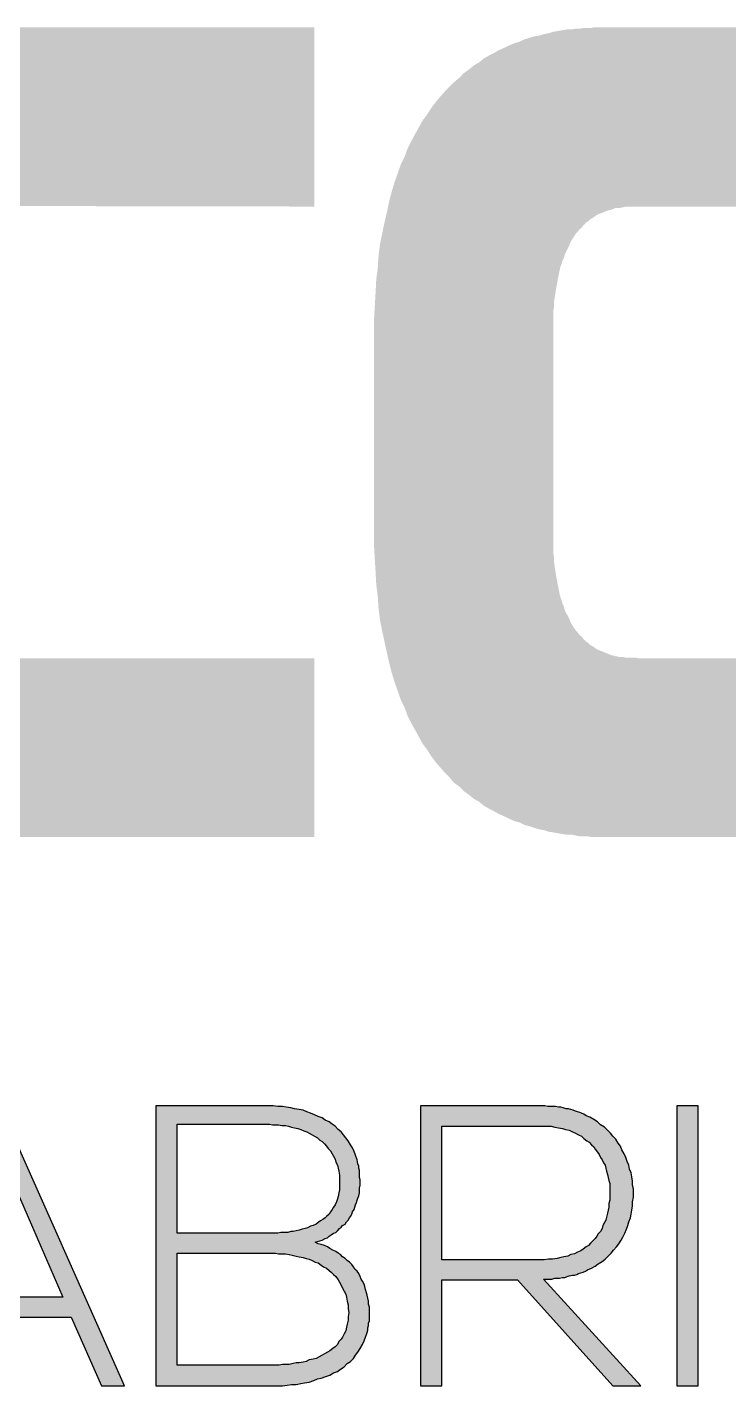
# Model space of a CAD drawing. Header units: centimetres. Extents: x 1658 to 6058, y 7825 to 9310.
# Drawn here: x 3052 to 3083.4, y 8016.6 to 8077.3 of the extents above; entities that cross this region are included whole.
import ezdxf
from ezdxf.enums import TextEntityAlignment as Align

# ---------------------------------------------------------------- set-up
doc = ezdxf.new("R2010")
doc.units = ezdxf.units.CM
doc.header["$LTSCALE"] = 50
doc.header["$MEASUREMENT"] = 0
doc.layers.add('FORMATO-PRECON', color=2, linetype='Continuous')
doc.styles.add('PRECON-ROMANS', font='romans.shx')

# ---------------------------------------------------------------- blocks, each defined once
blk = doc.blocks.new('CARIMBO')
at = {"linetype": 'Continuous', "true_color": 0x9c0000}
for points in [[(-1286.99, 388.66), (-1286.99, 404.68), (-1327.76, 404.68), (-1328.99, 404.68), (-1330.22, 404.61), (-1331.44, 404.55), (-1332.53, 404.48), (-1333.69, 404.41), (-1334.72, 404.27), (-1335.81, 404.14), (-1336.76, 403.93), (-1337.72, 403.8), (-1338.67, 403.59), (-1339.56, 403.32), (-1340.44, 403.11), (-1341.26, 402.84), (-1342.08, 402.57), (-1342.83, 402.3), (-1343.58, 402.02), (-1344.26, 401.68), (-1344.94, 401.34), (-1345.63, 401), (-1346.24, 400.66), (-1346.85, 400.32), (-1347.4, 399.91), (-1347.94, 399.57), (-1348.49, 399.16), (-1348.97, 398.75), (-1349.44, 398.34), (-1349.85, 397.93), (-1350.26, 397.52), (-1350.67, 397.11), (-1351.01, 396.64), (-1351.42, 396.23), (-1351.69, 395.75), (-1352.03, 395.34), (-1352.31, 394.86), (-1352.58, 394.39), (-1352.85, 393.98), (-1353.06, 393.5), (-1353.33, 393.09), (-1353.53, 392.61), (-1353.67, 392.14), (-1353.88, 391.73), (-1354.01, 391.25), (-1354.15, 390.84), (-1354.28, 390.36), (-1354.42, 389.95), (-1354.56, 389.48), (-1354.62, 389.07), (-1354.69, 388.66), (-1354.83, 388.25), (-1354.83, 387.84), (-1354.9, 387.43), (-1354.97, 387.09), (-1355.03, 386.68), (-1355.03, 386.34), (-1355.1, 386), (-1355.1, 385.66), (-1355.1, 385.32), (-1355.1, 384.98), (-1355.1, 384.7), (-1355.17, 384.36), (-1355.17, 384.09), (-1355.17, 383.89), (-1355.17, 383.61), (-1355.17, 383.41), (-1355.17, 370.05), (-1339.15, 370.05), (-1339.15, 380.82), (-1339.15, 381.02), (-1339.15, 381.3), (-1339.15, 381.57), (-1339.15, 381.91), (-1339.08, 382.18), (-1339.08, 382.45), (-1339.01, 382.8), (-1338.94, 383.14), (-1338.87, 383.48), (-1338.81, 383.75), (-1338.67, 384.09), (-1338.53, 384.43), (-1338.33, 384.77), (-1338.12, 385.11), (-1337.92, 385.39), (-1337.78, 385.59), (-1337.65, 385.73), (-1337.51, 385.86), (-1337.38, 386), (-1337.24, 386.2), (-1337.1, 386.34), (-1336.9, 386.48), (-1336.69, 386.61), (-1336.49, 386.75), (-1336.28, 386.89), (-1336.08, 387.02), (-1335.88, 387.16), (-1335.6, 387.3), (-1335.4, 387.36), (-1335.13, 387.5), (-1334.85, 387.64), (-1334.58, 387.7), (-1334.31, 387.84), (-1333.97, 387.91), (-1333.63, 388.05), (-1333.35, 388.11), (-1333.01, 388.18), (-1332.6, 388.25), (-1332.26, 388.39), (-1331.85, 388.39), (-1331.44, 388.45), (-1331.03, 388.52), (-1330.63, 388.59), (-1330.15, 388.59), (-1329.74, 388.66), (-1329.26, 388.66), (-1328.78, 388.73), (-1328.24, 388.73), (-1327.76, 388.73)], [(-1281.67, 377.27), (-1281.67, 378.5), (-1281.6, 379.73), (-1281.53, 380.95), (-1281.47, 382.11), (-1281.33, 383.2), (-1281.26, 384.3), (-1281.13, 385.32), (-1280.92, 386.34), (-1280.72, 387.3), (-1280.51, 388.18), (-1280.31, 389.14), (-1280.1, 389.95), (-1279.83, 390.84), (-1279.56, 391.59), (-1279.28, 392.41), (-1278.94, 393.09), (-1278.67, 393.84), (-1278.33, 394.52), (-1277.99, 395.14), (-1277.65, 395.75), (-1277.31, 396.36), (-1276.9, 396.91), (-1276.56, 397.45), (-1276.15, 398), (-1275.74, 398.48), (-1275.33, 398.95), (-1274.92, 399.36), (-1274.51, 399.77), (-1274.03, 400.18), (-1273.63, 400.59), (-1273.15, 400.93), (-1272.74, 401.27), (-1272.26, 401.55), (-1271.85, 401.89), (-1271.37, 402.16), (-1270.97, 402.36), (-1270.49, 402.64), (-1270.01, 402.84), (-1269.6, 403.05), (-1269.13, 403.25), (-1268.65, 403.39), (-1268.24, 403.59), (-1267.76, 403.73), (-1267.35, 403.86), (-1266.88, 403.93), (-1266.47, 404.07), (-1266.06, 404.14), (-1265.65, 404.27), (-1265.24, 404.34), (-1264.83, 404.41), (-1264.42, 404.48), (-1264.01, 404.48), (-1263.67, 404.55), (-1263.33, 404.55), (-1262.92, 404.61), (-1262.58, 404.61), (-1262.24, 404.61), (-1261.97, 404.68), (-1261.63, 404.68), (-1261.35, 404.68), (-1261.08, 404.68), (-1260.81, 404.68), (-1260.6, 404.68), (-1260.33, 404.68), (-1242.81, 404.68), (-1242.81, 388.66), (-1257.74, 388.66), (-1258.01, 388.66), (-1258.28, 388.66), (-1258.56, 388.66), (-1258.83, 388.66), (-1259.17, 388.66), (-1259.44, 388.59), (-1259.78, 388.52), (-1260.12, 388.52), (-1260.4, 388.39), (-1260.74, 388.32), (-1261.08, 388.18), (-1261.42, 388.05), (-1261.76, 387.91), (-1262.03, 387.7), (-1262.38, 387.5), (-1262.51, 387.36), (-1262.72, 387.23), (-1262.85, 387.09), (-1262.99, 386.95), (-1263.13, 386.75), (-1263.33, 386.61), (-1263.47, 386.41), (-1263.6, 386.27), (-1263.74, 386.07), (-1263.88, 385.86), (-1264.01, 385.66), (-1264.15, 385.39), (-1264.22, 385.18), (-1264.35, 384.91), (-1264.49, 384.64), (-1264.62, 384.36), (-1264.69, 384.09), (-1264.83, 383.82), (-1264.9, 383.55), (-1265.03, 383.2), (-1265.1, 382.86), (-1265.17, 382.52), (-1265.24, 382.18), (-1265.31, 381.77), (-1265.38, 381.43), (-1265.44, 381.02), (-1265.51, 380.61), (-1265.58, 380.14), (-1265.58, 379.73), (-1265.65, 379.25), (-1265.65, 378.77), (-1265.65, 378.3), (-1265.65, 377.82), (-1265.65, 377.27), (-1265.65, 359.75), (-1265.65, 359.2), (-1265.65, 358.73), (-1265.65, 358.25), (-1265.65, 357.77), (-1265.58, 357.3), (-1265.58, 356.89), (-1265.51, 356.41), (-1265.44, 356), (-1265.38, 355.59), (-1265.31, 355.25), (-1265.24, 354.84), (-1265.17, 354.5), (-1265.1, 354.16), (-1265.03, 353.82), (-1264.9, 353.48), (-1264.83, 353.2), (-1264.69, 352.93), (-1264.62, 352.59), (-1264.49, 352.32), (-1264.35, 352.11), (-1264.22, 351.84), (-1264.15, 351.64), (-1264.01, 351.36), (-1263.88, 351.16), (-1263.74, 350.95), (-1263.6, 350.75), (-1263.47, 350.61), (-1263.33, 350.41), (-1263.13, 350.27), (-1262.99, 350.07), (-1262.85, 349.93), (-1262.72, 349.8), (-1262.51, 349.66), (-1262.38, 349.52), (-1262.03, 349.32), (-1261.76, 349.11), (-1261.42, 348.98), (-1261.08, 348.84), (-1260.74, 348.7), (-1260.4, 348.57), (-1260.12, 348.5), (-1259.78, 348.43), (-1259.44, 348.43), (-1259.17, 348.36), (-1258.83, 348.36), (-1258.56, 348.36), (-1258.28, 348.36), (-1258.01, 348.3), (-1257.74, 348.3), (-1242.81, 348.3), (-1242.81, 332.34), (-1260.33, 332.34), (-1260.6, 332.34), (-1260.81, 332.34), (-1261.08, 332.34), (-1261.35, 332.34), (-1261.63, 332.34), (-1261.97, 332.34), (-1262.24, 332.34), (-1262.58, 332.41), (-1262.92, 332.41), (-1263.33, 332.41), (-1263.67, 332.48), (-1264.01, 332.55), (-1264.42, 332.55), (-1264.83, 332.61), (-1265.24, 332.68), (-1265.65, 332.75), (-1266.06, 332.82), (-1266.47, 332.95), (-1266.88, 333.02), (-1267.35, 333.16), (-1267.76, 333.3), (-1268.24, 333.43), (-1268.65, 333.64), (-1269.13, 333.77), (-1269.6, 333.98), (-1270.01, 334.18), (-1270.49, 334.39), (-1270.97, 334.66), (-1271.37, 334.86), (-1271.85, 335.14), (-1272.26, 335.48), (-1272.74, 335.75), (-1273.15, 336.09), (-1273.63, 336.43), (-1274.03, 336.84), (-1274.51, 337.18), (-1274.92, 337.66), (-1275.33, 338.07), (-1275.74, 338.55), (-1276.15, 339.02), (-1276.56, 339.57), (-1276.9, 340.11), (-1277.31, 340.66), (-1277.65, 341.27), (-1277.99, 341.89), (-1278.33, 342.5), (-1278.67, 343.18), (-1278.94, 343.93), (-1279.28, 344.61), (-1279.56, 345.43), (-1279.83, 346.18), (-1280.1, 347.07), (-1280.31, 347.89), (-1280.51, 348.77), (-1280.72, 349.73), (-1280.92, 350.68), (-1281.13, 351.7), (-1281.26, 352.73), (-1281.33, 353.82), (-1281.47, 354.91), (-1281.53, 356.07), (-1281.6, 357.23), (-1281.67, 358.45), (-1281.67, 359.75)], [(-1286.99, 348.3), (-1286.99, 332.34), (-1327.76, 332.34), (-1328.99, 332.34), (-1330.22, 332.41), (-1331.44, 332.41), (-1332.53, 332.55), (-1333.69, 332.61), (-1334.72, 332.75), (-1335.81, 332.89), (-1336.76, 333.09), (-1337.72, 333.23), (-1338.67, 333.43), (-1339.56, 333.64), (-1340.44, 333.91), (-1341.26, 334.18), (-1342.08, 334.45), (-1342.83, 334.73), (-1343.58, 335), (-1344.26, 335.34), (-1344.94, 335.68), (-1345.63, 336.02), (-1346.24, 336.36), (-1346.85, 336.7), (-1347.4, 337.05), (-1347.94, 337.45), (-1348.49, 337.86), (-1348.97, 338.27), (-1349.44, 338.68), (-1349.85, 339.09), (-1350.26, 339.5), (-1350.67, 339.91), (-1351.01, 340.39), (-1351.42, 340.8), (-1351.69, 341.27), (-1352.03, 341.68), (-1352.31, 342.16), (-1352.58, 342.57), (-1352.85, 343.05), (-1353.06, 343.52), (-1353.33, 343.93), (-1353.53, 344.41), (-1353.67, 344.89), (-1353.88, 345.3), (-1354.01, 345.77), (-1354.15, 346.18), (-1354.28, 346.66), (-1354.42, 347.07), (-1354.56, 347.48), (-1354.62, 347.95), (-1354.69, 348.36), (-1354.83, 348.77), (-1354.83, 349.18), (-1354.9, 349.59), (-1354.97, 349.93), (-1355.03, 350.34), (-1355.03, 350.68), (-1355.1, 351.02), (-1355.1, 351.36), (-1355.1, 351.7), (-1355.1, 352.05), (-1355.1, 352.32), (-1355.17, 352.66), (-1355.17, 352.93), (-1355.17, 353.14), (-1355.17, 353.41), (-1355.17, 353.61), (-1355.17, 366.98), (-1339.15, 366.98), (-1339.15, 356.2), (-1339.15, 356), (-1339.15, 355.73), (-1339.15, 355.45), (-1339.15, 355.11), (-1339.08, 354.84), (-1339.08, 354.5), (-1339.01, 354.23), (-1338.94, 353.89), (-1338.87, 353.55), (-1338.81, 353.2), (-1338.67, 352.93), (-1338.53, 352.59), (-1338.33, 352.25), (-1338.12, 351.91), (-1337.92, 351.64), (-1337.78, 351.43), (-1337.65, 351.3), (-1337.51, 351.16), (-1337.38, 350.95), (-1337.24, 350.82), (-1337.1, 350.68), (-1336.9, 350.55), (-1336.69, 350.41), (-1336.49, 350.27), (-1336.28, 350.14), (-1336.08, 350), (-1335.88, 349.86), (-1335.6, 349.73), (-1335.4, 349.59), (-1335.13, 349.52), (-1334.85, 349.39), (-1334.58, 349.25), (-1334.31, 349.18), (-1333.97, 349.05), (-1333.63, 348.98), (-1333.35, 348.91), (-1333.01, 348.84), (-1332.6, 348.7), (-1332.26, 348.64), (-1331.85, 348.57), (-1331.44, 348.57), (-1331.03, 348.5), (-1330.63, 348.43), (-1330.15, 348.43), (-1329.74, 348.36), (-1329.26, 348.36), (-1328.78, 348.3), (-1328.24, 348.3), (-1327.76, 348.3)]]:
    blk.add_hatch(color=14, dxfattribs=at).paths.add_polyline_path(points)
at = {"linetype": 'Continuous', "true_color": 0x575854}
h = blk.add_hatch(color=251, dxfattribs=at)
h.paths.add_polyline_path([(-1315.08, 308.34), (-1317.13, 308.34), (-1328.24, 283.32), (-1326.19, 283.32), (-1323.53, 289.45), (-1308.74, 289.45), (-1306.01, 283.32), (-1303.97, 283.32)])
h.paths.add_polyline_path([(-1322.78, 291.23), (-1316.1, 306.43), (-1309.49, 291.23)], flags=16)
h = blk.add_hatch(color=251, dxfattribs=at)
h.paths.add_polyline_path([(-1286.92, 296.14), (-1286.72, 296.2), (-1286.31, 296.34), (-1286.03, 296.48), (-1285.83, 296.55), (-1285.69, 296.68), (-1285.49, 296.82), (-1285.28, 296.95), (-1285.08, 297.02), (-1284.94, 297.16), (-1284.74, 297.36), (-1284.6, 297.5), (-1284.47, 297.64), (-1284.26, 297.77), (-1284.13, 297.98), (-1283.99, 298.11), (-1283.85, 298.32), (-1283.78, 298.45), (-1283.65, 298.66), (-1283.58, 298.86), (-1283.44, 299.07), (-1283.38, 299.27), (-1283.31, 299.48), (-1283.24, 299.68), (-1283.17, 299.89), (-1283.03, 300.3), (-1282.97, 300.57), (-1282.97, 300.77), (-1282.97, 300.98), (-1282.9, 301.25), (-1282.9, 301.45), (-1282.9, 301.73), (-1282.97, 301.93), (-1282.97, 302.14), (-1282.97, 302.55), (-1283.03, 302.75), (-1283.03, 302.95), (-1283.1, 303.16), (-1283.17, 303.5), (-1283.31, 303.91), (-1283.44, 304.25), (-1283.58, 304.59), (-1283.78, 304.86), (-1283.99, 305.2), (-1284.19, 305.48), (-1284.4, 305.75), (-1284.6, 306.02), (-1284.88, 306.23), (-1285.15, 306.5), (-1285.42, 306.7), (-1285.69, 306.91), (-1286.03, 307.05), (-1286.31, 307.25), (-1286.65, 307.39), (-1286.99, 307.52), (-1287.33, 307.66), (-1287.67, 307.8), (-1288.01, 307.93), (-1288.35, 308), (-1288.76, 308.07), (-1289.1, 308.14), (-1289.51, 308.2), (-1289.85, 308.27), (-1290.26, 308.27), (-1290.67, 308.34), (-1291.01, 308.34), (-1291.35, 308.34), (-1291.69, 308.34), (-1292.03, 308.34), (-1292.38, 308.34), (-1292.72, 308.34), (-1292.99, 308.34), (-1293.33, 308.34), (-1293.67, 308.34), (-1293.94, 308.34), (-1294.28, 308.34), (-1294.56, 308.34), (-1294.9, 308.34), (-1295.17, 308.34), (-1295.51, 308.34), (-1295.78, 308.34), (-1296.13, 308.34), (-1296.4, 308.34), (-1296.74, 308.34), (-1297.01, 308.34), (-1297.35, 308.34), (-1297.63, 308.34), (-1297.97, 308.34), (-1298.31, 308.34), (-1298.58, 308.34), (-1298.92, 308.34), (-1299.19, 308.34), (-1299.53, 308.34), (-1299.88, 308.34), (-1300.22, 308.34), (-1300.49, 308.34), (-1300.83, 308.34), (-1301.17, 308.34), (-1301.17, 283.32), (-1300.83, 283.32), (-1300.49, 283.32), (-1300.15, 283.32), (-1299.88, 283.32), (-1299.53, 283.32), (-1299.19, 283.32), (-1298.92, 283.32), (-1298.58, 283.32), (-1298.24, 283.32), (-1297.97, 283.32), (-1297.63, 283.32), (-1297.35, 283.32), (-1297.01, 283.32), (-1296.74, 283.32), (-1296.4, 283.32), (-1296.13, 283.32), (-1295.78, 283.32), (-1295.51, 283.32), (-1295.17, 283.32), (-1294.9, 283.32), (-1294.56, 283.32), (-1294.28, 283.32), (-1293.94, 283.32), (-1293.67, 283.32), (-1293.33, 283.32), (-1292.99, 283.32), (-1292.72, 283.32), (-1292.38, 283.32), (-1292.03, 283.32), (-1291.69, 283.32), (-1291.35, 283.32), (-1291.01, 283.32), (-1290.67, 283.32), (-1290.26, 283.32), (-1289.85, 283.32), (-1289.44, 283.39), (-1289.03, 283.45), (-1288.63, 283.45), (-1288.22, 283.52), (-1287.88, 283.59), (-1287.47, 283.66), (-1287.06, 283.8), (-1286.72, 283.93), (-1286.38, 284), (-1285.97, 284.14), (-1285.63, 284.27), (-1285.28, 284.48), (-1284.94, 284.61), (-1284.67, 284.82), (-1284.33, 285.02), (-1284.06, 285.3), (-1283.78, 285.5), (-1283.51, 285.77), (-1283.31, 286.05), (-1283.1, 286.32), (-1282.9, 286.66), (-1282.69, 287), (-1282.56, 287.34), (-1282.42, 287.68), (-1282.35, 287.89), (-1282.22, 288.3), (-1282.22, 288.5), (-1282.15, 288.7), (-1282.15, 288.91), (-1282.08, 289.11), (-1282.08, 289.39), (-1282.08, 289.59), (-1282.08, 289.86), (-1282.08, 290.34), (-1282.15, 290.61), (-1282.15, 290.89), (-1282.22, 291.16), (-1282.28, 291.43), (-1282.35, 291.64), (-1282.42, 291.91), (-1282.49, 292.18), (-1282.56, 292.39), (-1282.69, 292.66), (-1282.83, 292.86), (-1282.9, 293.07), (-1283.03, 293.34), (-1283.17, 293.55), (-1283.38, 293.75), (-1283.51, 293.95), (-1283.65, 294.16), (-1283.85, 294.36), (-1284.06, 294.5), (-1284.26, 294.7), (-1284.47, 294.84), (-1284.67, 295.05), (-1284.88, 295.18), (-1285.08, 295.32), (-1285.35, 295.45), (-1285.63, 295.59), (-1285.83, 295.73), (-1286.1, 295.86), (-1286.38, 295.93), (-1286.65, 296)])
h.paths.add_polyline_path([(-1295.58, 295.18), (-1295.31, 295.18), (-1295.03, 295.18), (-1294.76, 295.18), (-1294.49, 295.18), (-1294.28, 295.18), (-1294.01, 295.18), (-1293.74, 295.18), (-1293.47, 295.18), (-1293.19, 295.18), (-1292.92, 295.18), (-1292.72, 295.18), (-1292.44, 295.18), (-1292.17, 295.18), (-1291.9, 295.18), (-1291.63, 295.18), (-1291.35, 295.18), (-1291.08, 295.18), (-1290.81, 295.18), (-1290.47, 295.18), (-1290.19, 295.11), (-1289.85, 295.11), (-1289.58, 295.11), (-1289.24, 295.05), (-1288.97, 294.98), (-1288.63, 294.91), (-1288.35, 294.84), (-1288.01, 294.77), (-1287.74, 294.7), (-1287.47, 294.64), (-1287.19, 294.5), (-1286.92, 294.36), (-1286.65, 294.3), (-1286.38, 294.09), (-1286.17, 293.95), (-1285.9, 293.82), (-1285.69, 293.61), (-1285.49, 293.48), (-1285.28, 293.27), (-1285.08, 293.07), (-1284.88, 292.8), (-1284.74, 292.59), (-1284.6, 292.32), (-1284.47, 292.05), (-1284.33, 291.77), (-1284.19, 291.5), (-1284.13, 291.23), (-1284.06, 290.89), (-1283.99, 290.55), (-1283.99, 290.2), (-1283.92, 289.86), (-1283.99, 289.52), (-1283.99, 289.18), (-1284.06, 288.84), (-1284.13, 288.57), (-1284.19, 288.23), (-1284.33, 287.95), (-1284.47, 287.68), (-1284.6, 287.48), (-1284.81, 287.27), (-1284.94, 287), (-1285.15, 286.8), (-1285.35, 286.66), (-1285.63, 286.45), (-1285.83, 286.32), (-1286.1, 286.18), (-1286.31, 286.05), (-1286.58, 285.91), (-1286.85, 285.77), (-1287.12, 285.7), (-1287.47, 285.64), (-1287.74, 285.5), (-1288.01, 285.43), (-1288.35, 285.36), (-1288.63, 285.36), (-1288.9, 285.3), (-1289.24, 285.23), (-1289.51, 285.23), (-1289.85, 285.23), (-1290.13, 285.16), (-1290.47, 285.16), (-1290.74, 285.16), (-1291.01, 285.16), (-1299.26, 285.16), (-1299.26, 295.18), (-1298.99, 295.18), (-1298.72, 295.18), (-1298.44, 295.18), (-1298.17, 295.18), (-1297.9, 295.18), (-1297.63, 295.18), (-1297.35, 295.18), (-1297.08, 295.18), (-1296.88, 295.18), (-1296.6, 295.18), (-1296.33, 295.18), (-1296.06, 295.18), (-1295.78, 295.18)], flags=16)
h.paths.add_polyline_path([(-1299.26, 296.95), (-1299.26, 306.7), (-1291.01, 306.7), (-1290.74, 306.64), (-1290.47, 306.64), (-1290.19, 306.64), (-1289.92, 306.57), (-1289.58, 306.57), (-1289.31, 306.5), (-1289.03, 306.43), (-1288.76, 306.36), (-1288.49, 306.3), (-1288.22, 306.23), (-1287.94, 306.09), (-1287.67, 306.02), (-1287.47, 305.89), (-1287.19, 305.75), (-1286.99, 305.61), (-1286.72, 305.48), (-1286.51, 305.27), (-1286.31, 305.14), (-1286.1, 304.93), (-1285.9, 304.73), (-1285.76, 304.52), (-1285.56, 304.32), (-1285.42, 304.05), (-1285.28, 303.84), (-1285.15, 303.57), (-1285.08, 303.3), (-1284.94, 303.02), (-1284.88, 302.75), (-1284.81, 302.48), (-1284.74, 302.14), (-1284.74, 301.8), (-1284.74, 301.45), (-1284.74, 301.18), (-1284.74, 300.84), (-1284.81, 300.57), (-1284.88, 300.23), (-1284.94, 300.02), (-1285.01, 299.75), (-1285.15, 299.48), (-1285.28, 299.27), (-1285.42, 299.07), (-1285.56, 298.86), (-1285.69, 298.66), (-1285.9, 298.45), (-1286.03, 298.32), (-1286.24, 298.18), (-1286.44, 298.05), (-1286.65, 297.91), (-1286.85, 297.77), (-1287.12, 297.64), (-1287.33, 297.57), (-1287.6, 297.43), (-1287.81, 297.36), (-1288.08, 297.3), (-1288.35, 297.23), (-1288.63, 297.16), (-1288.9, 297.09), (-1289.1, 297.09), (-1289.38, 297.02), (-1289.72, 297.02), (-1289.99, 297.02), (-1290.26, 296.95), (-1290.53, 296.95), (-1290.81, 296.95)], flags=16)
h = blk.add_hatch(color=251, dxfattribs=at)
h.paths.add_polyline_path([(-1261.9, 294.02), (-1261.63, 294.23), (-1261.28, 294.43), (-1261.01, 294.64), (-1260.74, 294.91), (-1260.47, 295.18), (-1260.26, 295.45), (-1259.99, 295.73), (-1259.78, 296), (-1259.58, 296.34), (-1259.44, 296.61), (-1259.24, 296.95), (-1259.1, 297.3), (-1258.97, 297.64), (-1258.9, 297.98), (-1258.76, 298.32), (-1258.69, 298.66), (-1258.63, 299), (-1258.56, 299.41), (-1258.56, 299.75), (-1258.49, 300.16), (-1258.49, 300.5), (-1258.49, 300.91), (-1258.56, 301.25), (-1258.56, 301.59), (-1258.63, 302), (-1258.69, 302.34), (-1258.83, 302.68), (-1258.9, 303.02), (-1259.03, 303.36), (-1259.17, 303.7), (-1259.31, 304.05), (-1259.51, 304.39), (-1259.65, 304.73), (-1259.85, 305), (-1260.06, 305.34), (-1260.33, 305.61), (-1260.53, 305.89), (-1260.81, 306.16), (-1261.08, 306.43), (-1261.42, 306.64), (-1261.69, 306.91), (-1262.03, 307.11), (-1262.38, 307.32), (-1262.72, 307.45), (-1262.92, 307.59), (-1263.13, 307.66), (-1263.26, 307.73), (-1263.47, 307.8), (-1263.67, 307.86), (-1263.88, 307.93), (-1264.28, 308.07), (-1264.49, 308.07), (-1264.76, 308.14), (-1264.97, 308.2), (-1265.17, 308.2), (-1265.44, 308.27), (-1265.65, 308.27), (-1265.92, 308.27), (-1266.13, 308.27), (-1266.4, 308.34), (-1266.6, 308.34), (-1266.94, 308.34), (-1267.28, 308.34), (-1267.63, 308.34), (-1267.97, 308.34), (-1268.31, 308.34), (-1268.65, 308.34), (-1268.99, 308.34), (-1269.33, 308.34), (-1269.67, 308.34), (-1270.01, 308.34), (-1270.35, 308.34), (-1270.69, 308.34), (-1271.03, 308.34), (-1271.37, 308.34), (-1271.72, 308.34), (-1272.06, 308.34), (-1272.4, 308.34), (-1272.74, 308.34), (-1273.08, 308.34), (-1273.42, 308.34), (-1273.76, 308.34), (-1274.1, 308.34), (-1274.44, 308.34), (-1274.78, 308.34), (-1275.13, 308.34), (-1275.47, 308.34), (-1275.81, 308.34), (-1276.15, 308.34), (-1276.49, 308.34), (-1276.83, 308.34), (-1277.17, 308.34), (-1277.51, 308.34), (-1277.51, 283.32), (-1275.6, 283.32), (-1275.6, 292.8), (-1268.85, 292.8), (-1260.33, 283.32), (-1257.81, 283.32), (-1266.53, 292.86), (-1266.26, 292.86), (-1265.78, 292.86), (-1265.51, 292.93), (-1265.1, 292.93), (-1264.83, 293), (-1264.62, 293), (-1264.42, 293.07), (-1264.01, 293.2), (-1263.74, 293.2), (-1263.53, 293.27), (-1263.4, 293.34), (-1263.19, 293.41), (-1262.78, 293.55), (-1262.58, 293.68), (-1262.24, 293.82)])
h.paths.add_polyline_path([(-1275.6, 294.57), (-1275.6, 306.5), (-1266.6, 306.5), (-1266.26, 306.5), (-1265.85, 306.5), (-1265.51, 306.43), (-1265.17, 306.36), (-1264.83, 306.3), (-1264.56, 306.23), (-1264.22, 306.16), (-1263.94, 306.02), (-1263.67, 305.89), (-1263.4, 305.75), (-1263.13, 305.61), (-1262.92, 305.41), (-1262.65, 305.2), (-1262.44, 305.07), (-1262.24, 304.86), (-1262.03, 304.66), (-1261.9, 304.45), (-1261.69, 304.18), (-1261.56, 303.98), (-1261.42, 303.7), (-1261.28, 303.5), (-1261.15, 303.23), (-1261.01, 303.02), (-1260.94, 302.75), (-1260.88, 302.48), (-1260.81, 302.2), (-1260.74, 301.93), (-1260.67, 301.66), (-1260.6, 301.39), (-1260.6, 301.11), (-1260.6, 300.84), (-1260.6, 300.57), (-1260.6, 300.23), (-1260.6, 299.89), (-1260.67, 299.61), (-1260.67, 299.27), (-1260.74, 299), (-1260.81, 298.73), (-1260.88, 298.39), (-1260.94, 298.11), (-1261.08, 297.91), (-1261.22, 297.64), (-1261.28, 297.36), (-1261.42, 297.09), (-1261.63, 296.89), (-1261.76, 296.68), (-1261.9, 296.48), (-1262.1, 296.27), (-1262.31, 296.07), (-1262.51, 295.86), (-1262.72, 295.73), (-1262.99, 295.52), (-1263.19, 295.39), (-1263.47, 295.25), (-1263.74, 295.11), (-1264.08, 295.05), (-1264.35, 294.91), (-1264.69, 294.84), (-1264.97, 294.77), (-1265.31, 294.7), (-1265.72, 294.64), (-1266.06, 294.64), (-1266.47, 294.57), (-1266.6, 294.57), (-1266.81, 294.57)], flags=16)
blk.add_hatch(color=251, dxfattribs=at).paths.add_polyline_path([(-1252.69, 308.34), (-1254.6, 308.34), (-1254.6, 283.32), (-1252.69, 283.32)])
at = {"color": 251, "linetype": 'Continuous', "true_color": 0x575854}
for points in [[(-1303.97, 283.32), (-1315.08, 308.34), (-1317.13, 308.34), (-1328.24, 283.32), (-1326.19, 283.32), (-1323.53, 289.45), (-1308.74, 289.45), (-1306.01, 283.32), (-1303.97, 283.32)], [(-1291.01, 308.34), (-1291.35, 308.34), (-1291.69, 308.34), (-1292.03, 308.34), (-1292.38, 308.34), (-1292.72, 308.34), (-1292.99, 308.34), (-1293.33, 308.34), (-1293.67, 308.34), (-1293.94, 308.34), (-1294.28, 308.34), (-1294.56, 308.34), (-1294.9, 308.34), (-1295.17, 308.34), (-1295.51, 308.34), (-1295.78, 308.34), (-1296.13, 308.34), (-1296.4, 308.34), (-1296.74, 308.34), (-1297.01, 308.34), (-1297.35, 308.34), (-1297.63, 308.34), (-1297.97, 308.34), (-1298.31, 308.34), (-1298.58, 308.34), (-1298.92, 308.34), (-1299.19, 308.34), (-1299.53, 308.34), (-1299.88, 308.34), (-1300.22, 308.34), (-1300.49, 308.34), (-1300.83, 308.34), (-1301.17, 308.34), (-1301.17, 283.32), (-1300.83, 283.32), (-1300.49, 283.32), (-1300.15, 283.32), (-1299.88, 283.32), (-1299.53, 283.32), (-1299.19, 283.32), (-1298.92, 283.32), (-1298.58, 283.32), (-1298.24, 283.32), (-1297.97, 283.32), (-1297.63, 283.32), (-1297.35, 283.32), (-1297.01, 283.32), (-1296.74, 283.32), (-1296.4, 283.32), (-1296.13, 283.32), (-1295.78, 283.32), (-1295.51, 283.32), (-1295.17, 283.32), (-1294.9, 283.32), (-1294.56, 283.32), (-1294.28, 283.32), (-1293.94, 283.32), (-1293.67, 283.32), (-1293.33, 283.32), (-1292.99, 283.32), (-1292.72, 283.32), (-1292.38, 283.32), (-1292.03, 283.32), (-1291.69, 283.32), (-1291.35, 283.32), (-1291.01, 283.32), (-1290.67, 283.32), (-1290.26, 283.32), (-1289.85, 283.32), (-1289.44, 283.39), (-1289.03, 283.45), (-1288.63, 283.45), (-1288.22, 283.52), (-1287.88, 283.59), (-1287.47, 283.66), (-1287.06, 283.8), (-1286.72, 283.93), (-1286.38, 284), (-1285.97, 284.14), (-1285.63, 284.27), (-1285.28, 284.48), (-1284.94, 284.61), (-1284.67, 284.82), (-1284.33, 285.02), (-1284.06, 285.3), (-1283.78, 285.5), (-1283.51, 285.77), (-1283.31, 286.05), (-1283.1, 286.32), (-1282.9, 286.66), (-1282.69, 287), (-1282.56, 287.34), (-1282.42, 287.68), (-1282.35, 287.89), (-1282.28, 288.09), (-1282.22, 288.3), (-1282.22, 288.5), (-1282.15, 288.7), (-1282.15, 288.91), (-1282.08, 289.11), (-1282.08, 289.39), (-1282.08, 289.59), (-1282.08, 289.86), (-1282.08, 290.14), (-1282.08, 290.34), (-1282.15, 290.61), (-1282.15, 290.89), (-1282.22, 291.16), (-1282.28, 291.43), (-1282.35, 291.64), (-1282.42, 291.91), (-1282.49, 292.18), (-1282.56, 292.39), (-1282.69, 292.66), (-1282.83, 292.86), (-1282.9, 293.07), (-1283.03, 293.34), (-1283.17, 293.55), (-1283.38, 293.75), (-1283.51, 293.95), (-1283.65, 294.16), (-1283.85, 294.36), (-1284.06, 294.5), (-1284.26, 294.7), (-1284.47, 294.84), (-1284.67, 295.05), (-1284.88, 295.18), (-1285.08, 295.32), (-1285.35, 295.45), (-1285.63, 295.59), (-1285.83, 295.73), (-1286.1, 295.86), (-1286.38, 295.93), (-1286.65, 296), (-1286.92, 296.14), (-1286.72, 296.2), (-1286.51, 296.27), (-1286.31, 296.34), (-1286.03, 296.48), (-1285.83, 296.55), (-1285.69, 296.68), (-1285.49, 296.82), (-1285.28, 296.95), (-1285.08, 297.02), (-1284.94, 297.16), (-1284.74, 297.36), (-1284.6, 297.5), (-1284.47, 297.64), (-1284.26, 297.77), (-1284.13, 297.98), (-1283.99, 298.11), (-1283.85, 298.32), (-1283.78, 298.45), (-1283.65, 298.66), (-1283.58, 298.86), (-1283.44, 299.07), (-1283.38, 299.27), (-1283.31, 299.48), (-1283.24, 299.68), (-1283.17, 299.89), (-1283.1, 300.09), (-1283.03, 300.3), (-1282.97, 300.57), (-1282.97, 300.77), (-1282.97, 300.98), (-1282.9, 301.25), (-1282.9, 301.45), (-1282.9, 301.73), (-1282.97, 301.93), (-1282.97, 302.14), (-1282.97, 302.34), (-1282.97, 302.55), (-1283.03, 302.75), (-1283.03, 302.95), (-1283.1, 303.16), (-1283.17, 303.5), (-1283.31, 303.91), (-1283.44, 304.25), (-1283.58, 304.59), (-1283.78, 304.86), (-1283.99, 305.2), (-1284.19, 305.48), (-1284.4, 305.75), (-1284.6, 306.02), (-1284.88, 306.23), (-1285.15, 306.5), (-1285.42, 306.7), (-1285.69, 306.91), (-1286.03, 307.05), (-1286.31, 307.25), (-1286.65, 307.39), (-1286.99, 307.52), (-1287.33, 307.66), (-1287.67, 307.8), (-1288.01, 307.93), (-1288.35, 308), (-1288.76, 308.07), (-1289.1, 308.14), (-1289.51, 308.2), (-1289.85, 308.27), (-1290.26, 308.27), (-1290.67, 308.34), (-1291.01, 308.34)], [(-1266.53, 292.86), (-1266.26, 292.86), (-1265.99, 292.86), (-1265.78, 292.86), (-1265.51, 292.93), (-1265.31, 292.93), (-1265.1, 292.93), (-1264.83, 293), (-1264.62, 293), (-1264.42, 293.07), (-1264.22, 293.14), (-1263.94, 293.2), (-1263.74, 293.2), (-1263.53, 293.27), (-1263.4, 293.34), (-1263.19, 293.41), (-1262.99, 293.48), (-1262.78, 293.55), (-1262.58, 293.68), (-1262.24, 293.82), (-1261.9, 294.02), (-1261.63, 294.23), (-1261.28, 294.43), (-1261.01, 294.64), (-1260.74, 294.91), (-1260.47, 295.18), (-1260.26, 295.45), (-1259.99, 295.73), (-1259.78, 296), (-1259.58, 296.34), (-1259.44, 296.61), (-1259.24, 296.95), (-1259.1, 297.3), (-1258.97, 297.64), (-1258.9, 297.98), (-1258.76, 298.32), (-1258.69, 298.66), (-1258.63, 299), (-1258.56, 299.41), (-1258.56, 299.75), (-1258.49, 300.16), (-1258.49, 300.5), (-1258.49, 300.91), (-1258.56, 301.25), (-1258.56, 301.59), (-1258.63, 302), (-1258.69, 302.34), (-1258.83, 302.68), (-1258.9, 303.02), (-1259.03, 303.36), (-1259.17, 303.7), (-1259.31, 304.05), (-1259.51, 304.39), (-1259.65, 304.73), (-1259.85, 305), (-1260.06, 305.34), (-1260.33, 305.61), (-1260.53, 305.89), (-1260.81, 306.16), (-1261.08, 306.43), (-1261.42, 306.64), (-1261.69, 306.91), (-1262.03, 307.11), (-1262.38, 307.32), (-1262.72, 307.45), (-1262.92, 307.59), (-1263.13, 307.66), (-1263.26, 307.73), (-1263.47, 307.8), (-1263.67, 307.86), (-1263.88, 307.93), (-1264.08, 308), (-1264.28, 308.07), (-1264.49, 308.07), (-1264.76, 308.14), (-1264.97, 308.2), (-1265.17, 308.2), (-1265.44, 308.27), (-1265.65, 308.27), (-1265.92, 308.27), (-1266.13, 308.27), (-1266.4, 308.34), (-1266.6, 308.34), (-1266.94, 308.34), (-1267.28, 308.34), (-1267.63, 308.34), (-1267.97, 308.34), (-1268.31, 308.34), (-1268.65, 308.34), (-1268.99, 308.34), (-1269.33, 308.34), (-1269.67, 308.34), (-1270.01, 308.34), (-1270.35, 308.34), (-1270.69, 308.34), (-1271.03, 308.34), (-1271.37, 308.34), (-1271.72, 308.34), (-1272.06, 308.34), (-1272.4, 308.34), (-1272.74, 308.34), (-1273.08, 308.34), (-1273.42, 308.34), (-1273.76, 308.34), (-1274.1, 308.34), (-1274.44, 308.34), (-1274.78, 308.34), (-1275.13, 308.34), (-1275.47, 308.34), (-1275.81, 308.34), (-1276.15, 308.34), (-1276.49, 308.34), (-1276.83, 308.34), (-1277.17, 308.34), (-1277.51, 308.34), (-1277.51, 283.32), (-1275.6, 283.32), (-1275.6, 292.8), (-1268.85, 292.8), (-1260.33, 283.32), (-1257.81, 283.32), (-1266.53, 292.86)], [(-1252.69, 283.32), (-1252.69, 308.34), (-1254.6, 308.34), (-1254.6, 283.32), (-1252.69, 283.32)], [(-1322.78, 291.23), (-1316.1, 306.43), (-1309.49, 291.23), (-1322.78, 291.23)], [(-1299.26, 306.7), (-1291.01, 306.7), (-1290.74, 306.64), (-1290.47, 306.64), (-1290.19, 306.64), (-1289.92, 306.57), (-1289.58, 306.57), (-1289.31, 306.5), (-1289.03, 306.43), (-1288.76, 306.36), (-1288.49, 306.3), (-1288.22, 306.23), (-1287.94, 306.09), (-1287.67, 306.02), (-1287.47, 305.89), (-1287.19, 305.75), (-1286.99, 305.61), (-1286.72, 305.48), (-1286.51, 305.27), (-1286.31, 305.14), (-1286.1, 304.93), (-1285.9, 304.73), (-1285.76, 304.52), (-1285.56, 304.32), (-1285.42, 304.05), (-1285.28, 303.84), (-1285.15, 303.57), (-1285.08, 303.3), (-1284.94, 303.02), (-1284.88, 302.75), (-1284.81, 302.48), (-1284.74, 302.14), (-1284.74, 301.8), (-1284.74, 301.45), (-1284.74, 301.18), (-1284.74, 300.84), (-1284.81, 300.57), (-1284.88, 300.23), (-1284.94, 300.02), (-1285.01, 299.75), (-1285.15, 299.48), (-1285.28, 299.27), (-1285.42, 299.07), (-1285.56, 298.86), (-1285.69, 298.66), (-1285.9, 298.45), (-1286.03, 298.32), (-1286.24, 298.18), (-1286.44, 298.05), (-1286.65, 297.91), (-1286.85, 297.77), (-1287.12, 297.64), (-1287.33, 297.57), (-1287.6, 297.43), (-1287.81, 297.36), (-1288.08, 297.3), (-1288.35, 297.23), (-1288.63, 297.16), (-1288.9, 297.09), (-1289.1, 297.09), (-1289.38, 297.02), (-1289.72, 297.02), (-1289.99, 297.02), (-1290.26, 296.95), (-1290.53, 296.95), (-1290.81, 296.95), (-1299.26, 296.95), (-1299.26, 306.7)], [(-1275.6, 306.5), (-1266.6, 306.5), (-1266.26, 306.5), (-1265.85, 306.5), (-1265.51, 306.43), (-1265.17, 306.36), (-1264.83, 306.3), (-1264.56, 306.23), (-1264.22, 306.16), (-1263.94, 306.02), (-1263.67, 305.89), (-1263.4, 305.75), (-1263.13, 305.61), (-1262.92, 305.41), (-1262.65, 305.2), (-1262.44, 305.07), (-1262.24, 304.86), (-1262.03, 304.66), (-1261.9, 304.45), (-1261.69, 304.18), (-1261.56, 303.98), (-1261.42, 303.7), (-1261.28, 303.5), (-1261.15, 303.23), (-1261.01, 303.02), (-1260.94, 302.75), (-1260.88, 302.48), (-1260.81, 302.2), (-1260.74, 301.93), (-1260.67, 301.66), (-1260.6, 301.39), (-1260.6, 301.11), (-1260.6, 300.84), (-1260.6, 300.57), (-1260.6, 300.23), (-1260.6, 299.89), (-1260.67, 299.61), (-1260.67, 299.27), (-1260.74, 299), (-1260.81, 298.73), (-1260.88, 298.39), (-1260.94, 298.11), (-1261.08, 297.91), (-1261.22, 297.64), (-1261.28, 297.36), (-1261.42, 297.09), (-1261.63, 296.89), (-1261.76, 296.68), (-1261.9, 296.48), (-1262.1, 296.27), (-1262.31, 296.07), (-1262.51, 295.86), (-1262.72, 295.73), (-1262.99, 295.52), (-1263.19, 295.39), (-1263.47, 295.25), (-1263.74, 295.11), (-1264.08, 295.05), (-1264.35, 294.91), (-1264.69, 294.84), (-1264.97, 294.77), (-1265.31, 294.7), (-1265.72, 294.64), (-1266.06, 294.64), (-1266.47, 294.57), (-1266.6, 294.57), (-1266.81, 294.57), (-1275.6, 294.57), (-1275.6, 306.5)], [(-1299.26, 295.18), (-1298.99, 295.18), (-1298.72, 295.18), (-1298.44, 295.18), (-1298.17, 295.18), (-1297.9, 295.18), (-1297.63, 295.18), (-1297.35, 295.18), (-1297.08, 295.18), (-1296.88, 295.18), (-1296.6, 295.18), (-1296.33, 295.18), (-1296.06, 295.18), (-1295.78, 295.18), (-1295.58, 295.18), (-1295.31, 295.18), (-1295.03, 295.18), (-1294.76, 295.18), (-1294.49, 295.18), (-1294.28, 295.18), (-1294.01, 295.18), (-1293.74, 295.18), (-1293.47, 295.18), (-1293.19, 295.18), (-1292.92, 295.18), (-1292.72, 295.18), (-1292.44, 295.18), (-1292.17, 295.18), (-1291.9, 295.18), (-1291.63, 295.18), (-1291.35, 295.18), (-1291.08, 295.18), (-1290.81, 295.18), (-1290.47, 295.18), (-1290.19, 295.11), (-1289.85, 295.11), (-1289.58, 295.11), (-1289.24, 295.05), (-1288.97, 294.98), (-1288.63, 294.91), (-1288.35, 294.84), (-1288.01, 294.77), (-1287.74, 294.7), (-1287.47, 294.64), (-1287.19, 294.5), (-1286.92, 294.36), (-1286.65, 294.3), (-1286.38, 294.09), (-1286.17, 293.95), (-1285.9, 293.82), (-1285.69, 293.61), (-1285.49, 293.48), (-1285.28, 293.27), (-1285.08, 293.07), (-1284.88, 292.8), (-1284.74, 292.59), (-1284.6, 292.32), (-1284.47, 292.05), (-1284.33, 291.77), (-1284.19, 291.5), (-1284.13, 291.23), (-1284.06, 290.89), (-1283.99, 290.55), (-1283.99, 290.2), (-1283.92, 289.86), (-1283.99, 289.52), (-1283.99, 289.18), (-1284.06, 288.84), (-1284.13, 288.57), (-1284.19, 288.23), (-1284.33, 287.95), (-1284.47, 287.68), (-1284.6, 287.48), (-1284.81, 287.27), (-1284.94, 287), (-1285.15, 286.8), (-1285.35, 286.66), (-1285.63, 286.45), (-1285.83, 286.32), (-1286.1, 286.18), (-1286.31, 286.05), (-1286.58, 285.91), (-1286.85, 285.77), (-1287.12, 285.7), (-1287.47, 285.64), (-1287.74, 285.5), (-1288.01, 285.43), (-1288.35, 285.36), (-1288.63, 285.36), (-1288.9, 285.3), (-1289.24, 285.23), (-1289.51, 285.23), (-1289.85, 285.23), (-1290.13, 285.16), (-1290.47, 285.16), (-1290.74, 285.16), (-1291.01, 285.16), (-1299.26, 285.16), (-1299.26, 295.18)]]:
    blk.add_lwpolyline(points, dxfattribs=at)
at = {"layer": 'FORMATO-PRECON', "color": 5, "style": 'PRECON-ROMANS', "flags": 8}
for p in [(-524.84, 472.63), (-524.98, 423.02), (-524.98, 399.37), (-524.98, 375.97)]:
    blk.add_attdef('X', text='', height=30, dxfattribs=at).set_placement(p, align=Align.MIDDLE_CENTER)
at = {"layer": 'FORMATO-PRECON', "color": 3, "style": 'PRECON-ROMANS', "flags": 8}
for p in [(-524.98, 331.67), (-486.33, 176.97), (-486.33, 124.42)]:
    blk.add_attdef('X', text='', height=25, dxfattribs=at).set_placement(p, align=Align.MIDDLE_CENTER)
at = {"layer": 'FORMATO-PRECON', "color": 4, "style": 'PRECON-ROMANS', "flags": 8}
for p in [(-524.98, 249.6), (-228.66, 39.37), (-76.7, 39.37), (-483.33, 35.98)]:
    blk.add_attdef('X', text='', height=30, dxfattribs=at).set_placement(p, align=Align.MIDDLE_CENTER)
at = {"layer": 'FORMATO-PRECON', "color": 2, "style": 'PRECON-ROMANS', "flags": 8}
for height, p in [(20, (-1635.81, 142.35)), (20, (-1402.47, 142.35)), (20, (-1169.14, 142.35)), (30, (-902.74, 42.35)), (20, (-1635.81, 42.35))]:
    blk.add_attdef('X', text='', height=height, dxfattribs=at).set_placement(p, align=Align.MIDDLE_CENTER)

msp = doc.modelspace()

# ---------------------------------------------------------------- block references
at = {"layer": 'FORMATO-PRECON', "xscale": 0.4999999945868204, "yscale": 0.4999999945868204, "zscale": 0.4999999945868204}
msp.add_blockref('CARIMBO', (3708.357, 7874.924), dxfattribs=at)

doc.saveas('drawing.dxf')
